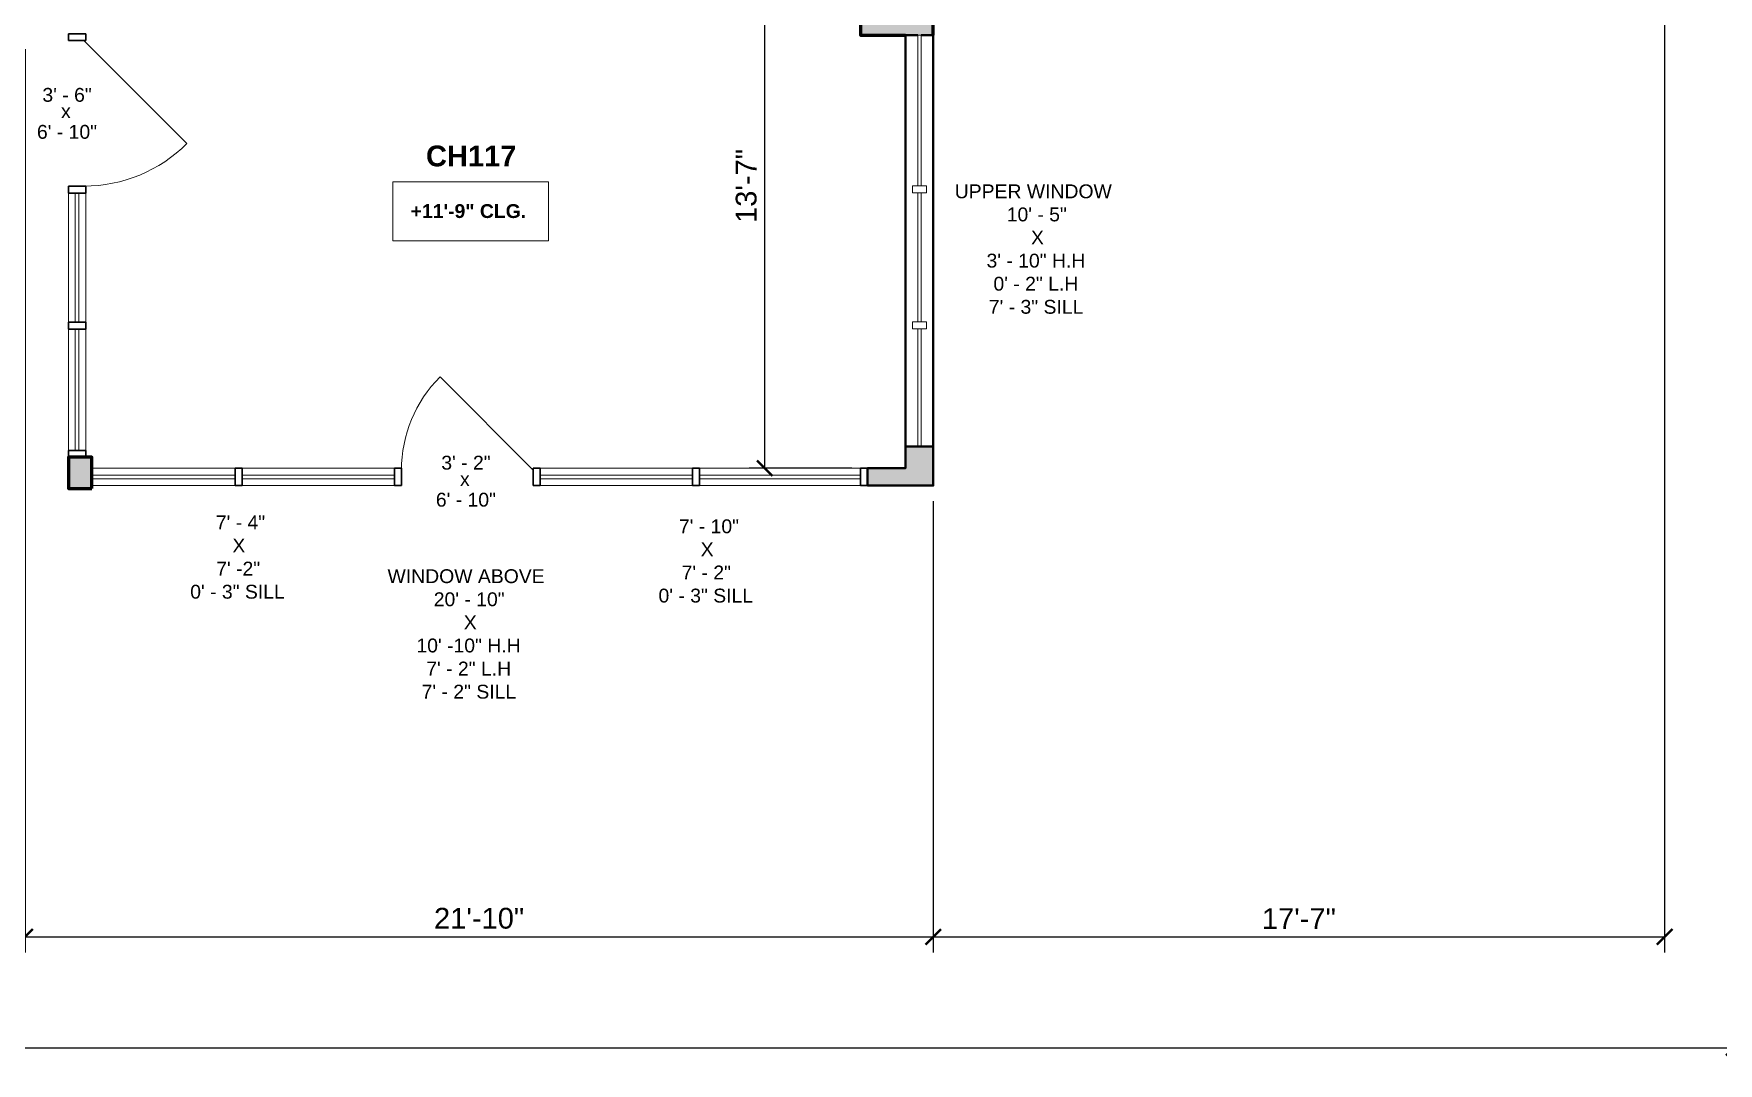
# Model space of a CAD drawing. Header units: inches. Extents: x -2078 to 106214, y -964 to 6385.
# Drawn here: x 22556.4 to 23042.4, y 3383.1 to 3680.3 of the extents above; entities that cross this region are included whole.
import ezdxf

# ---------------------------------------------------------------- set-up
doc = ezdxf.new("R2010")
doc.units = ezdxf.units.IN
doc.header["$MEASUREMENT"] = 0
for name, color, linetype, lineweight in [('A-ANNO', 2, 'Continuous', 5), ('A-ANNO-DIMS', 1, 'Continuous', 9), ('A-DETL-THIN', 151, 'Continuous', 9), ('A-DOOR', 1, 'Continuous', 18), ('A-GLAZ-CURT', 52, 'Continuous', 9), ('A-GLAZ-CWMG', 51, 'Continuous', 9), ('A-WALL', 3, 'Continuous', 40)]:
    doc.layers.add(name, color=color, linetype=linetype, lineweight=lineweight)
doc.layers.add('A-HATCH', color=9, linetype='Continuous')
doc.styles.add('Arial_1', font='arial.ttf', dxfattribs={"height": 0.0625})
doc.styles.add('Arial_2', font='arial.ttf', dxfattribs={"height": 3})
doc.styles.add('Arial_B', font='arialbd.ttf', dxfattribs={"height": 4.5})
doc.styles.add('Arial_B_1', font='arialbd.ttf', dxfattribs={"height": 3})
doc.styles.add('JC', font='arial.ttf', dxfattribs={"height": 0.125})
doc.dimstyles.new('JC-DIMS', dxfattribs={"dimtxt": 0.125, "dimasz": 0.09375, "dimexe": 0.09375, "dimexo": 0.09375, "dimgap": 0.046875, "dimtad": 1, "dimdec": 1, "dimzin": 0, "dimdsep": 46, "dimlunit": 4, "dimtxsty": 'JC', "dimblk": 'ARCHTICK', "dimcen": 0.09, "dimclrd": 1, "dimclre": 1, "dimclrt": 256, "dimadec": 0, "dimazin": 0, "dimtfac": 1, "dimtdec": 1, "dimtofl": 0, "dimtmove": 1, "dimatfit": 3, "dimfxl": 1, "dimtolj": 1, "dimtzin": 0, "dimarcsym": 0})

# ---------------------------------------------------------------- blocks, each defined once
blk = doc.blocks.new('M_Door-Curtain-Wall-Single-Glass - M_Door-Curtain-Wall-Single-Glass-1718241-2nd Floor Plan')
at = {"layer": 'A-DOOR', "lineweight": 9}
blk.add_line((21, -2), (-8.7, -31.7), dxfattribs=at)
blk.add_arc((21, -2), 42, 180, 225, dxfattribs=at)
blk = doc.blocks.new('M_Door-Curtain-Wall-Single-Glass - M_Door-Curtain-Wall-Single-Glass-1712458-2nd Floor Plan')
at = {"layer": 'A-DOOR', "lineweight": 9}
blk.add_line((19, 2), (-7.87, 28.87), dxfattribs=at)
blk.add_arc((19, 2), 38, 135, 180, dxfattribs=at)
blk = doc.blocks.new('System Panel - Glazed-1570038-2nd Floor Plan')
at = {"layer": 'A-GLAZ-CURT', "lineweight": 18}
for p, q in [((22, 0.5), (-22, 0.5)), ((-22, 0.5), (-22, -0.5)), ((22, -0.5), (22, 0.5)), ((-22, -0.5), (22, -0.5))]:
    blk.add_line(p, q, dxfattribs=at)
blk = doc.blocks.new('System Panel - Glazed-1660095-2nd Floor Plan')
at = {"layer": 'A-GLAZ-CURT', "lineweight": 18}
for p, q in [((23.22, 0.5), (-23.22, 0.5)), ((-23.22, 0.5), (-23.22, -0.5)), ((23.22, -0.5), (23.22, 0.5)), ((-23.22, -0.5), (23.22, -0.5))]:
    blk.add_line(p, q, dxfattribs=at)
blk = doc.blocks.new('Rectangular Mullion - 2_5_ x 5_ rectangular-1657850-2nd Floor Plan')
at = {"layer": 'A-GLAZ-CWMG'}
for p, q in [((177.74, -551.77), (219.09, -551.77)), ((219.09, -556.77), (177.74, -556.77))]:
    blk.add_line(p, q, dxfattribs=at)
blk = doc.blocks.new('Rectangular Mullion - 2_5_ x 5_ rectangular-1569043-2nd Floor Plan')
at = {"layer": 'A-GLAZ-CWMG'}
for p, q in [((221.09, -551.77), (265.09, -551.77)), ((265.09, -556.77), (221.09, -556.77))]:
    blk.add_line(p, q, dxfattribs=at)
blk = doc.blocks.new('Rectangular Mullion - 2_5_ x 5_ rectangular-1660092-2nd Floor Plan')
at = {"layer": 'A-GLAZ-CWMG'}
for p, q in [((353.09, -551.77), (399.54, -551.77)), ((399.54, -556.77), (353.09, -556.77))]:
    blk.add_line(p, q, dxfattribs=at)
blk = doc.blocks.new('Rectangular Mullion - 2_5_ x 5_ rectangular-1570042-2nd Floor Plan')
at = {"layer": 'A-GLAZ-CWMG', "lineweight": 30}
for p, q in [((-2, 2.5), (0, 2.5)), ((-2, -2.5), (-2, 2.5)), ((0, 2.5), (0, -2.5)), ((0, -2.5), (-2, -2.5))]:
    blk.add_line(p, q, dxfattribs=at)
blk = doc.blocks.new('Rectangular Mullion - 2_5_ x 5_ rectangular-1570036-2nd Floor Plan')
at = {"layer": 'A-GLAZ-CWMG', "lineweight": 30}
for p, q in [((-1, 2.5), (1, 2.5)), ((-1, -2.5), (-1, 2.5)), ((1, 2.5), (1, -2.5)), ((1, -2.5), (-1, -2.5))]:
    blk.add_line(p, q, dxfattribs=at)
blk = doc.blocks.new('System Panel - Glazed-1718626-2nd Floor Plan')
at = {"layer": 'A-GLAZ-CURT', "lineweight": 18}
for p, q in [((18.625, 0.5), (-18.625, 0.5)), ((-18.625, 0.5), (-18.625, -0.5)), ((18.625, -0.5), (18.625, 0.5)), ((-18.625, -0.5), (18.625, -0.5))]:
    blk.add_line(p, q, dxfattribs=at)
blk = doc.blocks.new('System Panel - Glazed-1718627-2nd Floor Plan')
at = {"layer": 'A-GLAZ-CURT', "lineweight": 18}
for p, q in [((17.5, 0.5), (-17.5, 0.5)), ((-17.5, 0.5), (-17.5, -0.5)), ((17.5, -0.5), (17.5, 0.5)), ((-17.5, -0.5), (17.5, -0.5))]:
    blk.add_line(p, q, dxfattribs=at)
blk = doc.blocks.new('Rectangular Mullion - 2_5_ x 5_ rectangular-1569992-2nd Floor Plan')
at = {"layer": 'A-GLAZ-CWMG', "lineweight": 30}
for p, q in [((0, 2.5), (-2, 2.5)), ((-2, 2.5), (-2, -2.5)), ((0, -2.5), (0, 2.5)), ((-2, -2.5), (0, -2.5))]:
    blk.add_line(p, q, dxfattribs=at)
blk = doc.blocks.new('Rectangular Mullion - 2_5_ x 5_ rectangular-1718620-2nd Floor Plan')
at = {"layer": 'A-GLAZ-CWMG'}
for p, q in [((170.99, -509.58), (170.99, -472.33)), ((175.99, -472.33), (175.99, -509.58))]:
    blk.add_line(p, q, dxfattribs=at)
blk = doc.blocks.new('Rectangular Mullion - 2_5_ x 5_ rectangular-1718621-2nd Floor Plan')
at = {"layer": 'A-GLAZ-CWMG'}
for p, q in [((170.99, -546.58), (170.99, -511.58)), ((175.99, -511.58), (175.99, -546.58))]:
    blk.add_line(p, q, dxfattribs=at)
blk = doc.blocks.new('Rectangular Mullion - 2_5_ x 5_ rectangular-1569993-2nd Floor Plan')
at = {"layer": 'A-GLAZ-CWMG', "lineweight": 30}
for p, q in [((-2, 2.5), (0, 2.5)), ((-2, -2.5), (-2, 2.5)), ((0, 2.5), (0, -2.5)), ((0, -2.5), (-2, -2.5))]:
    blk.add_line(p, q, dxfattribs=at)
blk = doc.blocks.new('Rectangular Mullion - 2_5_ x 5_ rectangular-1569988-2nd Floor Plan')
at = {"layer": 'A-GLAZ-CWMG', "lineweight": 30}
for p, q in [((-1, 2.5), (1, 2.5)), ((-1, -2.5), (-1, 2.5)), ((1, 2.5), (1, -2.5)), ((1, -2.5), (-1, -2.5))]:
    blk.add_line(p, q, dxfattribs=at)
blk = doc.blocks.new('_ArchTick')
at = {"color": 0, "linetype": 'ByBlock', "const_width": 0.15}
blk.add_lwpolyline([(-0.5, -0.5), (0.5, 0.5)], dxfattribs=at)
blk = doc.blocks.new('*D921')
at = {"layer": 'A-ANNO-DIMS', "color": 1, "lineweight": -2, "transparency": 16777216}
for p, q in [((23026.88, 3723.02), (23026.88, 3415.15)), ((22815.88, 3545.36), (22815.88, 3415.15)), ((22815.88, 3419.65), (23026.88, 3419.65))]:
    blk.add_line(p, q, dxfattribs=at)
at = {"layer": 'Defpoints', "color": 0, "transparency": 16777216}
for p in [(23026.88, 3727.52), (22815.88, 3549.86), (23026.88, 3419.65)]:
    blk.add_point(p, dxfattribs=at)
at = {"layer": 'A-ANNO-DIMS', "color": 1, "lineweight": -2, "transparency": 16777216, "xscale": 4.5, "yscale": 4.5, "zscale": 4.5, "rotation": 180}
blk.add_blockref('_ArchTick', (22815.88, 3419.65), dxfattribs=at)
at = {"layer": 'A-ANNO-DIMS', "color": 1, "lineweight": -2, "transparency": 16777216, "xscale": 4.5, "yscale": 4.5, "zscale": 4.5}
blk.add_blockref('_ArchTick', (23026.88, 3419.65), dxfattribs=at)
at = {"layer": 'A-ANNO-DIMS', "transparency": 16777216, "insert": (22921.38, 3424.91), "char_height": 6, "width": 0.4874, "attachment_point": 5, "style": 'JC'}
blk.add_mtext('\\A1;17\'-7"', dxfattribs=at)
blk = doc.blocks.new('*D923')
at = {"layer": 'A-ANNO-DIMS', "color": 1, "lineweight": -2, "transparency": 16777216}
for p, q in [((23046.88, 3717.02), (23046.88, 3383.14)), ((21468.88, 3675.2), (21468.88, 3383.14)), ((21468.88, 3387.64), (23046.88, 3387.64))]:
    blk.add_line(p, q, dxfattribs=at)
at = {"layer": 'Defpoints', "color": 0, "transparency": 16777216}
for p in [(23046.88, 3721.52), (21468.88, 3679.7), (23046.88, 3387.64)]:
    blk.add_point(p, dxfattribs=at)
at = {"layer": 'A-ANNO-DIMS', "color": 1, "lineweight": -2, "transparency": 16777216, "xscale": 4.5, "yscale": 4.5, "zscale": 4.5, "rotation": 180}
blk.add_blockref('_ArchTick', (21468.88, 3387.64), dxfattribs=at)
at = {"layer": 'A-ANNO-DIMS', "color": 1, "lineweight": -2, "transparency": 16777216, "xscale": 4.5, "yscale": 4.5, "zscale": 4.5}
blk.add_blockref('_ArchTick', (23046.88, 3387.64), dxfattribs=at)
at = {"layer": 'A-ANNO-DIMS', "transparency": 16777216, "insert": (22257.88, 3392.95), "char_height": 6, "width": 0.5739, "attachment_point": 5, "style": 'JC'}
blk.add_mtext('\\A1;131\'-6"', dxfattribs=at)
blk = doc.blocks.new('*D1013')
at = {"layer": 'A-ANNO-DIMS', "color": 1, "lineweight": -2, "transparency": 16777216}
for p, q in [((22553.88, 3675.8), (22553.88, 3415.15)), ((22815.88, 3545.36), (22815.88, 3415.15)), ((22553.88, 3419.65), (22815.88, 3419.65))]:
    blk.add_line(p, q, dxfattribs=at)
at = {"layer": 'Defpoints', "color": 0, "transparency": 16777216}
for p in [(22553.88, 3680.3), (22815.88, 3549.86), (22815.88, 3419.65)]:
    blk.add_point(p, dxfattribs=at)
at = {"layer": 'A-ANNO-DIMS', "color": 1, "lineweight": -2, "transparency": 16777216, "xscale": 4.5, "yscale": 4.5, "zscale": 4.5, "rotation": 180}
blk.add_blockref('_ArchTick', (22553.88, 3419.65), dxfattribs=at)
at = {"layer": 'A-ANNO-DIMS', "color": 1, "lineweight": -2, "transparency": 16777216, "xscale": 4.5, "yscale": 4.5, "zscale": 4.5}
blk.add_blockref('_ArchTick', (22815.88, 3419.65), dxfattribs=at)
at = {"layer": 'A-ANNO-DIMS', "transparency": 16777216, "insert": (22684.88, 3424.97), "char_height": 6, "width": 0.5739, "attachment_point": 5, "style": 'JC'}
blk.add_mtext('\\A1;21\'-10"', dxfattribs=at)
blk = doc.blocks.new('JC- existing door Tag_quad - JC- existing door Tag_quad-839775-2nd Floor Plan')
at = {"layer": 'A-ANNO', "insert": (-0.0234, 0.0378), "char_height": 0.0625, "width": 0.0505, "attachment_point": 1, "style": 'Arial_1', "bg_fill": 3, "box_fill_scale": 1.25, "bg_fill_color": 256, "bg_fill_true_color": 13158600, "bg_fill_transparency": 0}
blk.add_mtext('x', dxfattribs=at)
blk = doc.blocks.new('*D1073')
at = {"layer": 'A-ANNO-DIMS', "color": 1, "lineweight": -2, "transparency": 16777216}
for p, q in [((22766.11, 3717.86), (22771.77, 3717.86)), ((22767.27, 3554.86), (22767.27, 3717.86)), ((22792.43, 3554.86), (22762.77, 3554.86))]:
    blk.add_line(p, q, dxfattribs=at)
at = {"layer": 'Defpoints', "color": 0, "transparency": 16777216}
for p in [(22761.61, 3717.86), (22767.27, 3717.86), (22796.93, 3554.86)]:
    blk.add_point(p, dxfattribs=at)
at = {"layer": 'A-ANNO-DIMS', "color": 1, "lineweight": -2, "transparency": 16777216, "xscale": 4.5, "yscale": 4.5, "zscale": 4.5}
for p, rotation in [((22767.27, 3717.86), 90), ((22767.27, 3554.86), 270)]:
    blk.add_blockref('_ArchTick', p, dxfattribs=dict(at, rotation=rotation))
at = {"layer": 'A-ANNO-DIMS', "transparency": 16777216, "insert": (22761.95, 3636.36), "char_height": 6, "width": 0.4874, "attachment_point": 5, "rotation": 90, "style": 'JC'}
blk.add_mtext('\\A1;13\'-7"', dxfattribs=at)

msp = doc.modelspace()

# ---------------------------------------------------------------- hatches: boundary and pattern name
at = {"layer": 'A-HATCH'}
h = msp.add_hatch(color=256, dxfattribs=at)
h.dxf.hatch_style = 1
h.paths.add_polyline_path([(22815.883, 3885.521), (22872.065, 3885.521), (22872.065, 3881.521), (22873.065, 3881.521), (22873.065, 3885.521), (22923.881, 3885.521), (22923.881, 3766.521), (22929.881, 3766.521), (22929.881, 3842.521), (22957.881, 3842.521), (22957.881, 3848.521), (22944.881, 3848.521), (22944.881, 3888.521), (22996.881, 3888.521), (22996.881, 3893.521), (22815.883, 3893.521), (22815.883, 3894.848), (22775.881, 3894.848), (22775.881, 3889.848), (22794.883, 3889.848), (22794.883, 3722.862), (22776.881, 3722.862), (22776.881, 3717.862), (22794.883, 3717.862), (22794.883, 3679.862), (22807.883, 3679.862), (22811.429, 3679.862), (22812.429, 3679.862), (22815.883, 3679.862), (22815.883, 3758.596), (22872.065, 3758.596), (22872.065, 3756.596), (22873.065, 3756.596), (22873.065, 3762.596), (22872.065, 3762.596), (22872.065, 3759.596), (22815.883, 3759.596), (22815.883, 3789.596), (22872.065, 3789.596), (22872.065, 3786.521), (22873.065, 3786.521), (22873.065, 3793.596), (22872.065, 3793.596), (22872.065, 3790.596), (22815.883, 3790.596), (22815.883, 3820.596), (22872.065, 3820.596), (22872.065, 3817.521), (22873.065, 3817.521), (22873.065, 3826.096), (22872.065, 3826.096), (22872.065, 3821.596), (22815.883, 3821.596), (22815.883, 3853.596), (22872.065, 3853.596), (22872.065, 3850.021), (22873.065, 3850.021), (22873.065, 3857.596), (22872.065, 3857.596), (22872.065, 3854.596), (22815.883, 3854.596)])
h = msp.add_hatch(color=256, dxfattribs=at)
h.dxf.hatch_style = 1
h.paths.add_polyline_path([(22573.131, 3558.05), (22566.381, 3558.05), (22566.381, 3549.05), (22573.131, 3549.05)])
h.paths.add_polyline_path([(22815.883, 3561.148), (22812.429, 3561.148), (22812.429, 3561.144), (22811.429, 3561.144), (22807.883, 3561.148), (22807.883, 3554.862), (22796.929, 3554.862), (22796.929, 3549.862), (22815.883, 3549.862)])

# ---------------------------------------------------------------- linework, layer by layer
at = {"layer": 'A-ANNO', "flags": 128}
msp.add_lwpolyline([(22660.006, 3637.556), (22704.917, 3637.556), (22704.917, 3620.488), (22660.006, 3620.488)], close=True, dxfattribs=at)
at = {"layer": 'A-DETL-THIN'}
for p, q in [((22812.429, 3679.862), (22811.429, 3679.862)), ((22811.429, 3561.144), (22812.429, 3561.144))]:
    msp.add_line(p, q, dxfattribs=at)
at = {"layer": 'A-GLAZ-CURT', "lineweight": 18}
for p, q in [((22811.429, 3679.862), (22811.429, 3636.351)), ((22812.429, 3636.351), (22812.429, 3679.862)), ((22811.429, 3634.351), (22811.429, 3597.101)), ((22812.429, 3597.101), (22812.429, 3634.351)), ((22811.429, 3595.101), (22811.429, 3561.144)), ((22812.429, 3561.144), (22812.429, 3595.101)), ((22614.484, 3552.862), (22573.131, 3552.862)), ((22614.484, 3551.862), (22614.484, 3552.862)), ((22573.131, 3551.862), (22614.484, 3551.862))]:
    msp.add_line(p, q, dxfattribs=at)
at = {"layer": 'A-GLAZ-CWMG'}
for p, q in [((22813.929, 3636.351), (22809.929, 3636.351)), ((22809.929, 3636.351), (22809.929, 3634.351)), ((22813.929, 3634.351), (22813.929, 3636.351)), ((22809.929, 3634.351), (22813.929, 3634.351)), ((22813.929, 3597.101), (22809.929, 3597.101)), ((22809.929, 3597.101), (22809.929, 3595.101)), ((22813.929, 3595.101), (22813.929, 3597.101)), ((22809.929, 3595.101), (22813.929, 3595.101))]:
    msp.add_line(p, q, dxfattribs=at)
at = {"layer": 'A-WALL', "lineweight": 60}
for points in [[(22815.883, 3679.862), (22815.883, 3758.596)], [(22794.883, 3717.862), (22794.883, 3679.862), (22807.883, 3679.862)]]:
    msp.add_lwpolyline(points, dxfattribs=at)
at = {"layer": 'A-WALL'}
for points in [[(22812.429, 3679.862), (22815.883, 3679.862), (22815.883, 3561.148), (22815.883, 3549.862), (22796.929, 3549.862), (22796.929, 3554.862), (22807.883, 3554.862), (22807.883, 3561.148), (22811.429, 3561.148), (22815.883, 3561.148)], [(22807.883, 3561.148), (22807.883, 3679.862), (22811.429, 3679.862)]]:
    msp.add_lwpolyline(points, dxfattribs=at)
at = {"layer": 'A-WALL', "lineweight": 60}
msp.add_lwpolyline([(22573.131, 3549.05), (22573.131, 3558.05), (22566.381, 3558.05), (22566.381, 3549.05)], close=True, dxfattribs=at)

# ---------------------------------------------------------------- block references
at = {"layer": 'A-DOOR', "rotation": 89.9999999999999}
msp.add_blockref('M_Door-Curtain-Wall-Single-Glass - M_Door-Curtain-Wall-Single-Glass-1718241-2nd Floor Plan', (22568.881, 3657.3), dxfattribs=at)
at = {"layer": 'A-DOOR'}
msp.add_blockref('M_Door-Curtain-Wall-Single-Glass - M_Door-Curtain-Wall-Single-Glass-1712458-2nd Floor Plan', (22681.484, 3552.362), dxfattribs=at)
at = {"layer": 'A-GLAZ-CURT', "rotation": 269.9999999999999}
for name, p in [('System Panel - Glazed-1718626-2nd Floor Plan', (22568.881, 3615.675)), ('System Panel - Glazed-1718627-2nd Floor Plan', (22568.881, 3577.55))]:
    msp.add_blockref(name, p, dxfattribs=at)
at = {"layer": 'A-GLAZ-CURT'}
for name, p in [('System Panel - Glazed-1570038-2nd Floor Plan', (22638.484, 3552.362)), ('System Panel - Glazed-1570038-2nd Floor Plan', (22724.484, 3552.362)), ('System Panel - Glazed-1660095-2nd Floor Plan', (22771.706, 3552.362))]:
    msp.add_blockref(name, p, dxfattribs=at)
at = {"layer": 'A-GLAZ-CWMG', "rotation": 89.9999999999999}
msp.add_blockref('Rectangular Mullion - 2_5_ x 5_ rectangular-1569992-2nd Floor Plan', (22568.881, 3680.3), dxfattribs=at)
at = {"layer": 'A-GLAZ-CWMG', "extrusion": (0, 0, -1)}
for name, p, rotation in [('Rectangular Mullion - 2_5_ x 5_ rectangular-1569988-2nd Floor Plan', (-22568.881, 3635.3), 270.0000000000001), ('Rectangular Mullion - 2_5_ x 5_ rectangular-1569988-2nd Floor Plan', (-22568.881, 3596.05), 270.0000000000001), ('Rectangular Mullion - 2_5_ x 5_ rectangular-1569993-2nd Floor Plan', (-22568.881, 3558.05), 270.0000000000001), ('Rectangular Mullion - 2_5_ x 5_ rectangular-1570036-2nd Floor Plan', (-22615.484, 3552.362), 180), ('Rectangular Mullion - 2_5_ x 5_ rectangular-1570036-2nd Floor Plan', (-22661.484, 3552.362), 180), ('Rectangular Mullion - 2_5_ x 5_ rectangular-1570036-2nd Floor Plan', (-22701.484, 3552.362), 180), ('Rectangular Mullion - 2_5_ x 5_ rectangular-1570036-2nd Floor Plan', (-22747.484, 3552.362), 180), ('Rectangular Mullion - 2_5_ x 5_ rectangular-1570042-2nd Floor Plan', (-22796.929, 3552.362), 180)]:
    msp.add_blockref(name, p, dxfattribs=dict(at, rotation=rotation))
at = {"layer": 'A-GLAZ-CWMG'}
for name, p in [('Rectangular Mullion - 2_5_ x 5_ rectangular-1718620-2nd Floor Plan', (22395.391, 4106.63)), ('Rectangular Mullion - 2_5_ x 5_ rectangular-1718621-2nd Floor Plan', (22395.391, 4106.63)), ('Rectangular Mullion - 2_5_ x 5_ rectangular-1657850-2nd Floor Plan', (22395.391, 4106.63)), ('Rectangular Mullion - 2_5_ x 5_ rectangular-1569043-2nd Floor Plan', (22395.391, 4106.63)), ('Rectangular Mullion - 2_5_ x 5_ rectangular-1569043-2nd Floor Plan', (22481.391, 4106.63)), ('Rectangular Mullion - 2_5_ x 5_ rectangular-1660092-2nd Floor Plan', (22395.391, 4106.63))]:
    msp.add_blockref(name, p, dxfattribs=at)

# ---------------------------------------------------------------- texts
at = {"layer": 'A-ANNO', "attachment_point": 1}
for s, insert, char_height, width, style in [('CH117', (22669.555, 3648.008), 6, 84.638, 'Arial_B'), ('UPPER WINDOW', (22822.09, 3636.803), 4, 57.974, 'Arial_2'), ('+11\'-9" CLG.', (22665.126, 3631.103), 4, 41.814, 'Arial_B_1'), ('10\' - 5" ', (22837.09, 3630.136), 4, 23.836, 'Arial_2'), ('X ', (22844.09, 3623.469), 4, 6.666, 'Arial_2'), ('3\' - 10" H.H', (22831.257, 3616.803), 4, 35.956, 'Arial_2'), ('0\' - 2" L.H', (22833.257, 3610.136), 4, 30.906, 'Arial_2'), ('7\' - 3" SILL', (22831.924, 3603.469), 4, 34.138, 'Arial_2'), (' 7\' - 4" ', (22607.371, 3541.245), 4, 22.018, 'Arial_2'), (' 7\' - 10" ', (22740.968, 3540.13), 4, 25.856, 'Arial_2'), ('X ', (22613.705, 3534.578), 4, 6.666, 'Arial_2'), ('X ', (22748.801, 3533.463), 4, 6.666, 'Arial_2'), ('7\' -2"', (22609.038, 3527.912), 4, 15.958, 'Arial_2'), ('WINDOW ABOVE', (22658.462, 3525.731), 4, 57.974, 'Arial_2'), ('7\' - 2" ', (22743.301, 3526.796), 4, 19.998, 'Arial_2'), ('0\' - 3" SILL', (22601.538, 3521.245), 4, 34.138, 'Arial_2'), ('20\' - 10"', (22671.795, 3519.065), 4, 25.654, 'Arial_2'), ('0\' - 3" SILL', (22736.634, 3520.13), 4, 34.138, 'Arial_2'), ('X ', (22680.462, 3512.398), 4, 6.666, 'Arial_2'), ('10\' -10" H.H', (22666.795, 3505.731), 4, 37.774, 'Arial_2'), ('7\' - 2" L.H', (22669.629, 3499.065), 4, 30.906, 'Arial_2'), ('7\' - 2" SILL', (22668.295, 3492.398), 4, 34.138, 'Arial_2')]:
    msp.add_mtext(s, dxfattribs=dict(at, insert=insert, char_height=char_height, width=width, style=style))

# ---------------------------------------------------------------- dimensions: what is measured, and where the dimension line sits
at = {"layer": 'A-ANNO-DIMS'}
for base, p1, p2, picture, middle in [((23026.881, 3419.652), (22815.883, 3549.862), (23026.881, 3727.521), '*D921', (22921.382, 3424.914)), ((23046.881, 3387.639), (21468.881, 3679.705), (23046.881, 3721.521), '*D923', (22257.881, 3392.955)), ((22815.883, 3419.652), (22553.881, 3680.3), (22815.883, 3549.862), '*D1013', (22684.882, 3424.965))]:
    dim = msp.add_linear_dim(base=base, p1=p1, p2=p2, dimstyle='JC-DIMS', dxfattribs=at)
    dim.commit()
    dim.dimension.update_dxf_attribs({"geometry": picture, "text_midpoint": middle})
dim = msp.add_linear_dim(base=(22767.265, 3717.862), p1=(22796.929, 3554.862), p2=(22761.608, 3717.862), angle=90, dimstyle='JC-DIMS', dxfattribs=at)
dim.commit()
dim.dimension.update_dxf_attribs({"geometry": '*D1073', "text_midpoint": (22761.95, 3636.362)})

# ---------------------------------------------------------------- next in the draw order: block references
at = {"layer": 'A-ANNO', "xscale": 64, "yscale": 64, "zscale": 64}
for p in [(22565.781, 3657.51), (22680.862, 3551.348)]:
    msp.add_blockref('JC- existing door Tag_quad - JC- existing door Tag_quad-839775-2nd Floor Plan', p, dxfattribs=at)

# ---------------------------------------------------------------- next in the draw order: texts
at = {"layer": 'A-ANNO', "char_height": 4, "attachment_point": 1, "style": 'Arial_2'}
for s, insert, width in [('3\' - 6"', (22558.895, 3664.647), 17.978), ('6\' - 10"', (22557.32, 3653.965), 21.816), ('3\' - 2"', (22673.976, 3558.485), 17.978), ('6\' - 10"', (22672.401, 3547.804), 21.816)]:
    msp.add_mtext(s, dxfattribs=dict(at, insert=insert, width=width))

doc.saveas('drawing.dxf')
